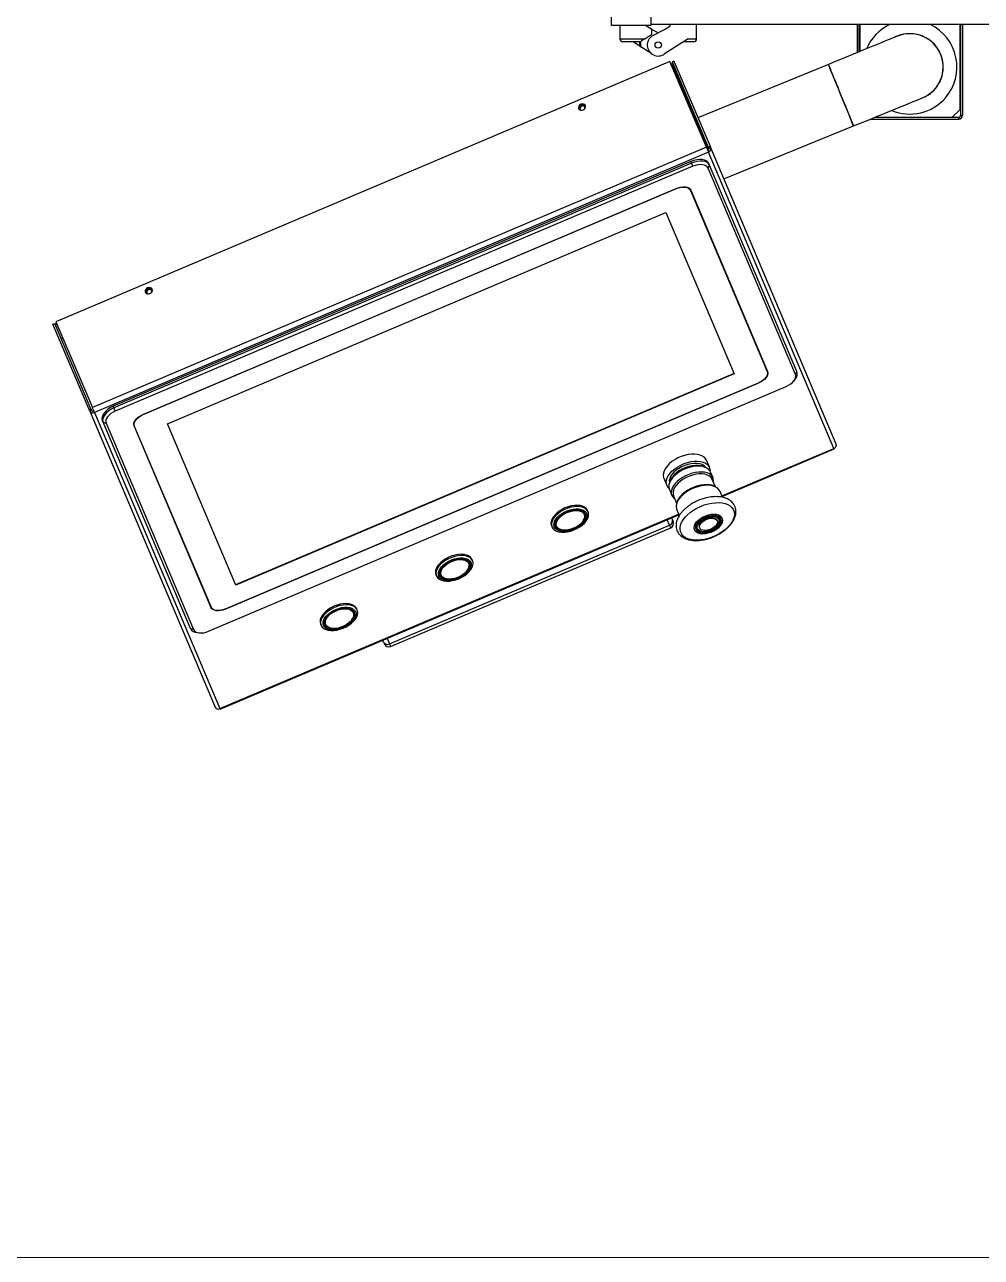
# Model space of a CAD drawing. Header units: millimetres. Extents: x 10 to 584, y 10 to 410.
# Drawn here: x 141.9 to 182.5, y 10 to 62.4 of the extents above; entities that cross this region are included whole.
import ezdxf

# ---------------------------------------------------------------- set-up
doc = ezdxf.new("R2010")
doc.units = ezdxf.units.MM

msp = doc.modelspace()

# ---------------------------------------------------------------- linework, layer by layer
at = {"color": 7, "linetype": 'Continuous', "lineweight": 25}
for p, q in [((166.8085, 64.05999), (166.8085, 62.36665)), ((168.50182, 62.36665), (168.50182, 64.05999)), ((166.8085, 62.36665), (168.50182, 62.36665)), ((167.16849, 62.36665), (167.16849, 61.79332)), ((168.30182, 62.32665), (168.30182, 62.36665)), ((228.50183, 62.39332), (168.50182, 62.39332)), ((169.30183, 62.39332), (169.30183, 62.32665)), ((170.43516, 61.79332), (170.43516, 62.39332)), ((177.26849, 61.20742), (177.26849, 62.39332)), ((177.3485, 61.24012), (177.3485, 62.39332)), ((177.36849, 62.39332), (177.36849, 61.24829)), ((181.63516, 58.79332), (181.63516, 62.39332)), ((181.65516, 62.39332), (181.65516, 58.53998)), ((181.73516, 62.39332), (181.73516, 58.53998)), ((168.23516, 61.79332), (168.53516, 61.99332)), ((168.53516, 62.19194), (168.30182, 62.32665)), ((168.53516, 61.99332), (168.53516, 62.19194)), ((168.80183, 62.05181), (168.53516, 62.19194)), ((168.54946, 61.91919), (169.06849, 62.19194)), ((169.06849, 62.19194), (169.30183, 62.32665)), ((167.16849, 61.79332), (168.23516, 61.79332)), ((168.03516, 61.65998), (167.30182, 61.65998)), ((168.018, 61.4776), (167.73516, 61.65998)), ((168.018, 61.4776), (168.018, 61.65998)), ((168.03689, 61.65998), (168.03516, 61.65998)), ((168.03689, 61.66114), (168.03689, 61.65998)), ((168.06176, 61.44938), (168.06176, 61.67772)), ((168.52839, 61.14848), (168.06176, 61.44938)), ((170.07527, 61.79332), (169.07526, 61.14848)), ((170.30183, 61.65998), (169.86849, 61.65998)), ((170.07527, 61.79332), (170.43516, 61.79332)), ((169.30241, 60.83066), (143.20347, 49.76815)), ((170.84967, 57.18034), (169.30241, 60.83066)), ((169.46912, 60.84733), (169.39546, 60.81611)), ((169.39546, 60.81611), (170.93206, 57.19093)), ((169.46912, 60.84733), (171.00572, 57.22215)), ((169.39577, 60.6958), (169.65152, 60.09244)), ((176.03583, 60.70368), (170.49057, 58.43751)), ((169.65152, 60.09244), (170.93941, 57.054)), ((181.30183, 58.45998), (181.63516, 58.79332)), ((170.41651, 58.40724), (170.37331, 58.38959)), ((177.82189, 58.37998), (181.57516, 58.37998)), ((178.01765, 58.45998), (181.57516, 58.45998)), ((178.01765, 58.45998), (181.30183, 58.45998)), ((181.57516, 58.45998), (181.57516, 58.37998)), ((181.65516, 58.53998), (181.73516, 58.53998)), ((171.59379, 55.83476), (177.10515, 58.08708)), ((170.84967, 57.18034), (144.75073, 46.11783)), ((170.93206, 57.19093), (171.00572, 57.22215)), ((170.95018, 57.14819), (170.93206, 57.19093)), ((171.02384, 57.17941), (170.95018, 57.14819)), ((170.95018, 57.14819), (170.95913, 57.12706)), ((171.03279, 57.15828), (170.95913, 57.12706)), ((171.00572, 57.22215), (171.02384, 57.17941)), ((171.03279, 57.15828), (171.02384, 57.17941)), ((176.3692, 44.5685), (171.03279, 57.15828)), ((170.93663, 56.97517), (144.83769, 45.91266)), ((176.27304, 44.38539), (170.93663, 56.97517)), ((170.19159, 56.58046), (145.63944, 46.17359)), ((170.22143, 56.51007), (145.66928, 46.10319)), ((170.2794, 56.37329), (145.72725, 45.96642)), ((170.22143, 56.51007), (170.19159, 56.58046)), ((170.2794, 56.37329), (170.22143, 56.51007)), ((170.92035, 56.29611), (170.98446, 56.41818)), ((174.63613, 47.52973), (170.92035, 56.29611)), ((170.98446, 56.41818), (170.95462, 56.48857)), ((174.70025, 47.6518), (170.98446, 56.41818)), ((146.89386, 45.81924), (169.5739, 55.43259)), ((146.90699, 45.81816), (169.56555, 55.42241)), ((170.15254, 55.4042), (170.14814, 55.41377)), ((170.17598, 55.34889), (170.15254, 55.4042)), ((170.17598, 55.34889), (173.43782, 47.65349)), ((170.18434, 55.35908), (173.45095, 47.65241)), ((147.94201, 45.42624), (169.12745, 54.40607)), ((169.12745, 54.40607), (172.03113, 47.55563)), ((143.07555, 49.65994), (143.14923, 49.69116)), ((144.61216, 46.03476), (143.07555, 49.65994)), ((144.68582, 46.06598), (143.14923, 49.69116)), ((143.20347, 49.76815), (144.75073, 46.11783)), ((150.39923, 37.54927), (173.07929, 47.16263)), ((150.40759, 37.55946), (173.06616, 47.16371)), ((172.02687, 47.56568), (150.84144, 38.58585)), ((172.03113, 47.55563), (150.8457, 38.57579)), ((174.57642, 47.26014), (174.62915, 47.33086)), ((174.63613, 47.52973), (174.70025, 47.6518)), ((149.69374, 36.60857), (174.24589, 47.01545)), ((145.66928, 46.10319), (145.63944, 46.17359)), ((144.61216, 46.03476), (144.68582, 46.06598)), ((144.63028, 45.99202), (144.61216, 46.03476)), ((144.70394, 46.02324), (144.63028, 45.99202)), ((144.63028, 45.99202), (144.63923, 45.97089)), ((144.71289, 46.00211), (144.63923, 45.97089)), ((144.63923, 45.97089), (149.97564, 33.38111)), ((144.68582, 46.06598), (144.70394, 46.02324)), ((144.71289, 46.00211), (144.70394, 46.02324)), ((144.83769, 45.91266), (150.1741, 33.32288)), ((145.72725, 45.96642), (145.66928, 46.10319)), ((145.17486, 45.56135), (145.2047, 45.49096)), ((145.2047, 45.49096), (145.337, 45.45214)), ((148.9205, 36.72458), (145.2047, 45.49096)), ((145.337, 45.45214), (149.0528, 36.68576)), ((146.50807, 45.3935), (146.51188, 45.38368)), ((146.51188, 45.38368), (146.53533, 45.32837)), ((146.5222, 45.32945), (149.78882, 37.62279)), ((146.53533, 45.32837), (149.79716, 37.63297)), ((150.8457, 38.57579), (147.94201, 45.42624)), ((176.37816, 44.54738), (176.3692, 44.5685)), ((176.37588, 44.54641), (176.37816, 44.54738)), ((171.52121, 42.33981), (176.28433, 44.35875)), ((170.97778, 43.57918), (170.8499, 43.88086)), ((169.03919, 43.11335), (169.16706, 42.81167)), ((171.13357, 43.12623), (171.02701, 43.37762)), ((171.23102, 42.7511), (171.09951, 43.06137)), ((169.27767, 42.63613), (169.38423, 42.38473)), ((171.29658, 42.7076), (171.24914, 42.73953)), ((171.53691, 42.30277), (171.43322, 42.54741)), ((169.45452, 42.36411), (169.58603, 42.05384)), ((169.58176, 42.03278), (169.57171, 41.97648)), ((150.1854, 33.29623), (169.6798, 41.55929)), ((165.66668, 41.58895), (165.63188, 41.67105)), ((165.82251, 41.69108), (165.80138, 41.74095)), ((169.3729, 41.42921), (169.40812, 41.34611)), ((169.59181, 41.76689), (169.69486, 41.52377)), ((171.51853, 41.4066), (171.51213, 41.42169)), ((157.38013, 36.06988), (169.28792, 41.11722)), ((157.42718, 35.95888), (169.33497, 41.00621)), ((164.26687, 41.09052), (164.288, 41.04066)), ((164.43496, 41.16372), (164.46976, 41.08162)), ((164.74284, 40.91383), (164.75377, 40.91242)), ((165.59076, 41.26719), (165.59736, 41.27603)), ((170.3459, 40.92736), (170.3523, 40.91228)), ((170.55975, 41.02075), (170.57045, 40.99549)), ((171.30702, 41.30769), (171.29631, 41.33296)), ((160.75625, 39.50758), (160.72145, 39.58968)), ((160.91208, 39.60971), (160.89095, 39.65957)), ((159.35644, 39.00914), (159.37757, 38.95928)), ((159.52453, 39.08234), (159.55933, 39.00024)), ((159.8324, 38.83245), (159.84334, 38.83104)), ((160.68033, 39.18582), (160.68693, 39.19466)), ((154.9522, 37.64071), (154.94212, 37.63643)), ((154.94212, 37.63643), (154.94239, 37.63577)), ((155.12625, 37.71448), (155.11616, 37.71021)), ((155.12653, 37.71382), (155.12625, 37.71448)), ((155.85221, 37.41112), (155.81741, 37.49322)), ((156.00805, 37.51325), (155.98691, 37.56311)), ((149.0528, 36.68576), (148.9205, 36.72458)), ((154.4524, 36.91268), (154.47354, 36.86282)), ((154.62049, 36.98588), (154.65529, 36.90378)), ((154.92837, 36.73599), (154.9393, 36.73458)), ((155.7763, 37.08936), (155.78289, 37.0982)), ((149.20056, 36.55249), (149.28806, 36.5412)), ((157.13205, 36.14267), (157.09682, 36.22577)), ((157.13205, 36.14267), (157.16499, 36.06497)), ((149.97564, 33.38111), (149.98459, 33.35998)), ((149.98459, 33.35998), (149.98686, 33.36095)), ((150.1741, 33.32288), (150.1854, 33.29623))]:
    msp.add_line(p, q, dxfattribs=at)
at = {"color": 59, "linetype": 'Continuous', "lineweight": 25}
for p, q in [((169.56555, 55.42241), (169.56317, 55.42804)), ((173.07929, 47.16263), (173.07687, 47.16833)), ((146.9046, 45.82379), (146.90699, 45.81816)), ((171.50992, 42.36645), (176.27304, 44.38539)), ((150.1741, 33.32288), (169.66851, 41.58594)), ((169.28792, 41.11722), (169.18875, 41.35116)), ((150.39682, 37.55497), (150.39923, 37.54927)), ((157.28096, 36.30382), (157.38013, 36.06988))]:
    msp.add_line(p, q, dxfattribs=at)
at = {"color": 1, "linetype": 'Continuous', "lineweight": 18}
msp.add_line((10, 10), (584, 10), dxfattribs=at)
at = {"color": 7, "linetype": 'Continuous', "lineweight": 25, "flags": 128}
for points in [[(178.96717, 61.90162), (178.95601, 61.89706), (178.92263, 61.88342), (178.86729, 61.8608), (178.79039, 61.82937), (178.69252, 61.78938), (178.57444, 61.74112), (178.43704, 61.68497), (178.28136, 61.62135), (178.1086, 61.55075), (177.92006, 61.4737), (177.71718, 61.39079), (177.5015, 61.30265), (177.27467, 61.20995), (177.03841, 61.1134), (176.79451, 61.01373), (176.54485, 60.9117), (176.29132, 60.80809), (176.03583, 60.70368)], [(168.018, 61.4776), (168.05761, 61.45206), (168.06176, 61.44938)], [(168.23516, 61.79332), (168.19614, 61.7673), (168.15862, 61.74229), (168.12404, 61.71924), (168.09374, 61.69904), (168.06886, 61.68246), (168.05039, 61.67013), (168.03901, 61.66255), (168.03516, 61.65998)], [(176.74954, 58.95725), (176.68225, 59.12191), (176.61305, 59.29124), (176.54312, 59.46236), (176.47366, 59.63233), (176.40585, 59.79825), (176.34087, 59.95727), (176.27981, 60.10668), (176.22372, 60.24392), (176.17357, 60.36664), (176.13021, 60.47274), (176.09438, 60.5604), (176.0667, 60.62814), (176.04764, 60.67478), (176.03753, 60.69953), (176.03583, 60.70368)], [(176.03583, 60.70368), (176.0404, 60.69248), (176.05405, 60.6591), (176.07653, 60.60409), (176.10746, 60.5284), (176.14632, 60.43332), (176.19243, 60.32049), (176.24501, 60.19182), (176.30317, 60.04953), (176.36589, 59.89604), (176.43211, 59.73399), (176.5007, 59.56615), (176.57049, 59.39538), (176.64028, 59.22461), (176.70887, 59.05676), (176.7751, 58.89471), (176.83782, 58.74123), (176.89597, 58.59893), (176.94856, 58.47027), (176.99467, 58.35743), (177.03352, 58.26236), (177.06445, 58.18667), (177.08693, 58.13166), (177.10058, 58.09827), (177.10515, 58.08708), (177.10515, 58.08708)], [(177.10515, 58.08708), (177.36063, 58.19148), (177.61417, 58.2951), (177.86384, 58.39713), (178.10772, 58.4968), (178.34399, 58.59335), (178.57082, 58.68605), (178.78649, 58.77419), (178.98938, 58.8571), (179.17792, 58.93415), (179.35069, 59.00475), (179.50636, 59.06837), (179.64376, 59.12452), (179.76184, 59.17278), (179.8597, 59.21277), (179.9366, 59.2442), (179.99195, 59.26682), (180.02533, 59.28046), (180.03648, 59.28502)], [(165.61446, 58.76922), (165.66695, 58.8023), (165.70366, 58.84872), (165.71899, 58.9014), (165.71063, 58.95233), (165.67985, 58.99376), (165.63132, 59.01937), (165.57244, 59.02527), (165.51217, 59.01057), (165.45969, 58.97749), (165.42298, 58.93107), (165.40764, 58.87839), (165.416, 58.82745), (165.44679, 58.78603), (165.49532, 58.76041), (165.5542, 58.75451), (165.61446, 58.76922)], [(165.54606, 58.93061), (165.50998, 58.90787), (165.48475, 58.87596), (165.4742, 58.83973), (165.47995, 58.80472), (165.50111, 58.77624), (165.53447, 58.75863), (165.55013, 58.7553)], [(165.66427, 58.79951), (165.67771, 58.81934), (165.68825, 58.85556), (165.6825, 58.89057), (165.66134, 58.91906), (165.62797, 58.93666), (165.5875, 58.94072), (165.54606, 58.93061)], [(177.10515, 58.08708), (177.10445, 58.08879), (177.09631, 58.10871), (177.07917, 58.15065), (177.05333, 58.21388), (177.01922, 58.29733), (176.97744, 58.39957), (176.9287, 58.51885), (176.87383, 58.65312), (176.81376, 58.80009), (176.74954, 58.95725)], [(170.84967, 57.18034), (170.86033, 57.15517), (170.87197, 57.12773), (170.88412, 57.09906), (170.89632, 57.07026), (170.90811, 57.04245), (170.91903, 57.01669), (170.92865, 56.99397), (170.93663, 56.97517)], [(170.95462, 56.48857), (170.91371, 56.55226), (170.85079, 56.6035), (170.76827, 56.64032), (170.66932, 56.66131), (170.55775, 56.66567), (170.43784, 56.65323), (170.3142, 56.62446), (170.19159, 56.58046)], [(170.98446, 56.41818), (170.94355, 56.48187), (170.88063, 56.53311), (170.7981, 56.56993), (170.69916, 56.59092), (170.58759, 56.59528), (170.46768, 56.58284), (170.34404, 56.55406), (170.22143, 56.51007)], [(170.92035, 56.29611), (170.88599, 56.3496), (170.83313, 56.39264), (170.76381, 56.42357), (170.6807, 56.44121), (170.58698, 56.44487), (170.48625, 56.43442), (170.3824, 56.41025), (170.2794, 56.37329)], [(169.56555, 55.42241), (169.66364, 55.4576), (169.76256, 55.48062), (169.85848, 55.49058), (169.94774, 55.48709), (170.0269, 55.47029), (170.09292, 55.44083), (170.14326, 55.39984), (170.17598, 55.34889)], [(169.5739, 55.43259), (169.672, 55.46779), (169.77091, 55.4908), (169.86683, 55.50076), (169.9561, 55.49728), (170.03525, 55.48048), (170.10127, 55.45102), (170.15161, 55.41003), (170.18434, 55.35908)], [(147.20036, 50.96406), (147.25284, 50.99715), (147.28954, 51.04356), (147.30488, 51.09625), (147.29652, 51.14718), (147.26573, 51.1886), (147.2172, 51.21422), (147.15833, 51.22012), (147.09806, 51.20541), (147.04557, 51.17233), (147.00887, 51.12591), (146.99353, 51.07323), (147.0019, 51.02229), (147.03268, 50.98087), (147.08121, 50.95526), (147.14008, 50.94936), (147.20036, 50.96406)], [(147.13194, 51.12545), (147.09586, 51.10271), (147.07064, 51.0708), (147.06009, 51.03458), (147.06584, 50.99956), (147.08699, 50.97108), (147.12036, 50.95347), (147.13601, 50.95014)], [(147.25015, 50.99436), (147.2636, 51.01418), (147.27414, 51.0504), (147.26838, 51.08542), (147.24723, 51.1139), (147.21387, 51.13151), (147.17338, 51.13556), (147.13194, 51.12545)], [(173.4011, 47.74011), (173.40086, 47.74431), (173.38701, 47.80325)], [(173.43782, 47.65349), (173.45167, 47.59455), (173.44612, 47.52987), (173.42138, 47.46194), (173.37841, 47.39337), (173.31885, 47.32681), (173.24498, 47.2648), (173.15966, 47.20972), (173.06616, 47.16371)], [(173.45095, 47.65241), (173.4648, 47.59347), (173.45925, 47.52879), (173.43451, 47.46086), (173.39154, 47.39229), (173.33198, 47.32573), (173.25811, 47.26371), (173.17278, 47.20864), (173.07929, 47.16263)], [(174.24589, 47.01545), (174.34407, 47.06377), (174.43366, 47.12159), (174.51122, 47.18671), (174.57376, 47.2566), (174.61888, 47.3286), (174.64486, 47.39992), (174.65069, 47.46783), (174.63613, 47.52973)], [(144.83769, 45.91266), (144.82973, 45.93146), (144.8201, 45.95418), (144.80918, 45.97994), (144.79738, 46.00775), (144.78517, 46.03655), (144.77303, 46.06522), (144.7614, 46.09266), (144.75073, 46.11783)], [(145.63944, 46.17359), (145.52256, 46.11606), (145.4159, 46.04722), (145.32357, 45.96971), (145.24912, 45.8865), (145.1954, 45.80079), (145.16448, 45.71588), (145.15754, 45.63503), (145.17486, 45.56135)], [(145.66928, 46.10319), (145.55239, 46.04567), (145.44574, 45.97683), (145.35342, 45.89932), (145.27896, 45.81611), (145.22523, 45.7304), (145.19432, 45.64549), (145.18739, 45.56464), (145.2047, 45.49096)], [(145.72725, 45.96642), (145.62907, 45.9181), (145.53948, 45.86027), (145.46193, 45.79516), (145.39939, 45.72526), (145.35426, 45.65327), (145.32829, 45.58195), (145.32246, 45.51403), (145.337, 45.45214)], [(146.5222, 45.32945), (146.50834, 45.3884), (146.51388, 45.45308), (146.53863, 45.52101), (146.58161, 45.58957), (146.64117, 45.65614), (146.71503, 45.71815), (146.80035, 45.77322), (146.89386, 45.81924)], [(146.53533, 45.32837), (146.52147, 45.38732), (146.52703, 45.452), (146.55176, 45.51993), (146.59474, 45.58849), (146.6543, 45.65506), (146.72816, 45.71707), (146.81348, 45.77214), (146.90699, 45.81816)], [(169.7787, 44.03832), (169.63732, 43.97656), (169.50349, 43.903), (169.38053, 43.81945), (169.27146, 43.72795), (169.17896, 43.63078), (169.10532, 43.53031), (169.05233, 43.42902), (169.02132, 43.32941), (169.01304, 43.23394), (169.0277, 43.14494), (169.03919, 43.11335)], [(170.8499, 43.88086), (170.82417, 43.92961), (170.76528, 43.99929), (170.68617, 44.0566), (170.58881, 44.10014), (170.47559, 44.12882), (170.34929, 44.14196), (170.21302, 44.13921), (170.07014, 44.12066), (169.92417, 44.08675), (169.7787, 44.03832)], [(176.27304, 44.38539), (176.27905, 44.37122), (176.28285, 44.36224), (176.28431, 44.35878), (176.28433, 44.35875)], [(169.2617, 42.68435), (169.25169, 42.69325), (169.1928, 42.76293), (169.15557, 42.84326), (169.14091, 42.93226), (169.14919, 43.02774), (169.1802, 43.12734), (169.23319, 43.22863), (169.30684, 43.3291), (169.39933, 43.42627), (169.5084, 43.51777), (169.63136, 43.60132), (169.76519, 43.67488), (169.90657, 43.73664)], [(169.99211, 43.52974), (169.85552, 43.47008), (169.72624, 43.39901), (169.60744, 43.31829), (169.50207, 43.2299), (169.41271, 43.13602), (169.34156, 43.03895), (169.29037, 42.9411), (169.26041, 42.84487), (169.2524, 42.75263), (169.26657, 42.66664), (169.27767, 42.63613)], [(169.97306, 43.56782), (169.83969, 43.50938), (169.71371, 43.43955), (169.59841, 43.36015), (169.49676, 43.27322), (169.41141, 43.18102), (169.34455, 43.08594), (169.29792, 42.99043), (169.27273, 42.89699), (169.27159, 42.88911)], [(169.93018, 43.65958), (169.79934, 43.60186), (169.67635, 43.53245), (169.56476, 43.45334), (169.46778, 43.36681), (169.38818, 43.27536), (169.32827, 43.1816), (169.28977, 43.08824), (169.27378, 42.99796), (169.27823, 42.92575)], [(169.90657, 43.73664), (170.05204, 43.78507), (170.19801, 43.81898), (170.34089, 43.83753), (170.47716, 43.84028), (170.60346, 43.82715), (170.71668, 43.79846), (170.81405, 43.75492), (170.89315, 43.69761), (170.95204, 43.62793), (170.98928, 43.5476), (171.00393, 43.4586), (171.00347, 43.42264)], [(170.8185, 43.57861), (170.81112, 43.58847), (170.74901, 43.64875), (170.66742, 43.69598), (170.56871, 43.72881), (170.45574, 43.7463), (170.33173, 43.74794), (170.20026, 43.73369), (170.06512, 43.70395), (169.93018, 43.65958)], [(170.84944, 43.55791), (170.82261, 43.57608), (170.73344, 43.61942), (170.62852, 43.64853), (170.5106, 43.66264), (170.38269, 43.6614), (170.24813, 43.64483), (170.1104, 43.61337), (169.97306, 43.56782)], [(171.02701, 43.37762), (171.00214, 43.42472), (170.94525, 43.49204), (170.86883, 43.54741), (170.77477, 43.58947), (170.66538, 43.61718), (170.54336, 43.62987), (170.41171, 43.62722), (170.27368, 43.60929), (170.13265, 43.57653), (169.99211, 43.52974)], [(170.09867, 43.27834), (169.96208, 43.21868), (169.83279, 43.14761), (169.71401, 43.06689), (169.60863, 42.9785), (169.51927, 42.88462), (169.44811, 42.78755), (169.39693, 42.6897), (169.36696, 42.59347), (169.35897, 42.50123), (169.37312, 42.41525), (169.40909, 42.33764), (169.46599, 42.27032), (169.50875, 42.23617)], [(170.12634, 43.20442), (169.9913, 43.14505), (169.86406, 43.07389), (169.74807, 42.99288), (169.64652, 42.90423), (169.56216, 42.81036), (169.4973, 42.71382), (169.45371, 42.61725), (169.43258, 42.52329), (169.43448, 42.4345), (169.45452, 42.36411)], [(171.15375, 42.93343), (171.15883, 43.00973), (171.14468, 43.09571), (171.10871, 43.17332), (171.05181, 43.24064), (170.97539, 43.29601), (170.88133, 43.33807), (170.77194, 43.36578), (170.64992, 43.37847), (170.51827, 43.37582), (170.38024, 43.35789), (170.23921, 43.32513), (170.09867, 43.27834)], [(171.09951, 43.06137), (171.09467, 43.07219), (171.04748, 43.14359), (170.97928, 43.20324), (170.89191, 43.24951), (170.78778, 43.28113), (170.66972, 43.29725), (170.54094, 43.29743), (170.40497, 43.28166), (170.2655, 43.25037), (170.12634, 43.20442)], [(170.34385, 42.70753), (170.2035, 42.64641), (170.0704, 42.57382), (169.94765, 42.49147), (169.83814, 42.40128), (169.74444, 42.30536), (169.66874, 42.20598), (169.61282, 42.10545), (169.57799, 42.00613), (169.56507, 41.91035), (169.57434, 41.82035), (169.59181, 41.76689)], [(171.24914, 42.73953), (171.22026, 42.75744), (171.12455, 42.80024), (171.01325, 42.82844), (170.88908, 42.84135), (170.75513, 42.83865), (170.61466, 42.82041), (170.47117, 42.78707), (170.32817, 42.73946), (170.18918, 42.67876), (170.05762, 42.60644), (169.93675, 42.5243), (169.82952, 42.43436), (169.73859, 42.33883), (169.6662, 42.24007), (169.61411, 42.1405), (169.58362, 42.04258), (169.58176, 42.03278)], [(171.43322, 42.54741), (171.39574, 42.61353), (171.33302, 42.68025), (171.25106, 42.73471), (171.1518, 42.77563), (171.03754, 42.80206), (170.91099, 42.81337), (170.77509, 42.8093), (170.63304, 42.78994), (170.48816, 42.75575), (170.34385, 42.70753)], [(165.80138, 41.74095), (165.79073, 41.76322), (165.74168, 41.82966), (165.67226, 41.88419), (165.58449, 41.92525), (165.48089, 41.95165), (165.36444, 41.96263), (165.23848, 41.95788), (165.10665, 41.93753), (164.97273, 41.90217), (164.84057, 41.85282), (164.71398, 41.79089), (164.5966, 41.71817), (164.49181, 41.63675), (164.40262, 41.54897), (164.3316, 41.45736), (164.28078, 41.36455), (164.25164, 41.27321), (164.24501, 41.18598), (164.26108, 41.10535), (164.26687, 41.09052)], [(171.08981, 40.60955), (170.92984, 40.55539), (170.76899, 40.51533), (170.61038, 40.49014), (170.45711, 40.48032), (170.31215, 40.48606), (170.17834, 40.50724), (170.05828, 40.54345), (169.95429, 40.59399), (169.8684, 40.65787), (169.80229, 40.73386), (169.75726, 40.82047), (169.73415, 40.91601), (169.73345, 41.01863), (169.75513, 41.12633), (169.79881, 41.23701), (169.86361, 41.34852), (169.94829, 41.45869), (170.05119, 41.56537), (170.17031, 41.66649), (170.30332, 41.76008), (170.44765, 41.84432), (170.60048, 41.91757), (170.75884, 41.97839), (170.91965, 42.02562), (171.07977, 42.05832), (171.23609, 42.07587), (171.38557, 42.07792), (171.52529, 42.06443), (171.65254, 42.03567), (171.76484, 41.99218), (171.86, 41.93483), (171.93619, 41.86472), (171.9919, 41.78323), (172.02605, 41.69193), (172.03798, 41.59261), (172.02747, 41.48719), (171.9947, 41.37773), (171.94034, 41.26637), (171.86541, 41.15525), (171.77139, 41.04656), (171.66011, 40.94241), (171.53374, 40.84482), (171.39473, 40.75569), (171.24578, 40.67675), (171.08981, 40.60955)], [(165.47399, 41.90599), (165.35484, 41.91305), (165.22706, 41.90437), (165.09434, 41.8802), (164.9605, 41.84123), (164.82939, 41.78859), (164.70477, 41.72378), (164.59023, 41.64868), (164.48907, 41.56544), (164.4042, 41.47646), (164.33807, 41.3843), (164.29255, 41.29161), (164.26899, 41.20106), (164.26804, 41.11524), (164.28974, 41.03664), (164.33346, 40.96751), (164.39795, 40.90984), (164.48134, 40.86528), (164.58124, 40.83513), (164.69479, 40.82025), (164.8187, 40.82106), (164.94942, 40.83755), (165.08318, 40.86923), (165.21614, 40.91521), (165.34447, 40.97414), (165.46448, 41.04435), (165.57272, 41.12381), (165.66606, 41.21023), (165.74185, 41.30112), (165.79787, 41.39388), (165.83254, 41.48584), (165.84484, 41.57434), (165.83443, 41.65684), (165.8016, 41.73098), (165.74729, 41.79461), (165.67309, 41.84591), (165.58111, 41.8834), (165.47399, 41.90599)], [(165.66693, 41.24731), (165.59098, 41.16292), (165.49837, 41.08375), (165.39207, 41.01233), (165.27549, 40.95098), (165.15239, 40.90165), (165.02673, 40.86594), (164.90253, 40.84499), (164.7838, 40.83948), (164.67434, 40.84958), (164.57768, 40.87496), (164.49692, 40.91482), (164.43466, 40.96787), (164.39291, 41.0324), (164.37299, 41.10635), (164.37556, 41.18733), (164.40053, 41.27274), (164.44709, 41.35984), (164.51376, 41.44583), (164.59838, 41.52794), (164.69824, 41.60354), (164.81013, 41.67019), (164.93045, 41.72575), (165.05533, 41.76844), (165.18077, 41.79689), (165.30272, 41.81017), (165.41728, 41.80787), (165.52076, 41.79006), (165.60982, 41.75731), (165.68162, 41.71066), (165.73383, 41.65164), (165.76479, 41.58212), (165.7735, 41.50434), (165.75968, 41.42081), (165.72377, 41.3342), (165.66693, 41.24731)], [(164.52489, 41.39701), (164.59961, 41.47933), (164.69143, 41.55608), (164.79701, 41.62448), (164.91254, 41.68207), (165.03387, 41.72676), (165.15658, 41.75694), (165.27626, 41.77152), (165.38857, 41.76997), (165.48945, 41.75234), (165.57527, 41.71927), (165.64291, 41.67197), (165.68995, 41.61213), (165.71465, 41.54192), (165.71616, 41.46388), (165.69439, 41.38083), (165.65015, 41.29577), (165.58503, 41.21178), (165.50138, 41.13188), (165.40224, 41.05897), (165.29118, 40.99569), (165.1722, 40.94432), (165.04963, 40.90671), (164.92788, 40.88423), (164.81137, 40.87769), (164.70428, 40.88732), (164.61051, 40.91278), (164.53343, 40.95315), (164.47583, 41.00697), (164.4398, 41.07229), (164.42663, 41.14675), (164.43681, 41.22766), (164.46996, 41.3121), (164.52489, 41.39701)], [(165.60509, 41.26491), (165.53184, 41.1842), (165.44182, 41.10895), (165.3383, 41.04189), (165.22502, 40.98542), (165.10608, 40.9416), (164.98576, 40.91202), (164.86843, 40.89772), (164.75831, 40.89925), (164.6594, 40.91653), (164.57526, 40.94895), (164.50894, 40.99533), (164.46283, 41.054), (164.43861, 41.12283), (164.43714, 41.19934), (164.45847, 41.28077), (164.50185, 41.36417), (164.52415, 41.39621)], [(165.59736, 41.27603), (165.63153, 41.32749), (165.66848, 41.4084), (165.68372, 41.48666), (165.67672, 41.55945), (165.64773, 41.62414), (165.59779, 41.67839), (165.52871, 41.72023), (165.44299, 41.74817), (165.34372, 41.76118), (165.2345, 41.7588), (165.11927, 41.74111), (165.00219, 41.70876), (164.88749, 41.6629), (164.77933, 41.60521), (164.68161, 41.53776), (164.59786, 41.46299), (164.53112, 41.38361), (164.48378, 41.30248), (164.45757, 41.22253), (164.45343, 41.14666), (164.47151, 41.07761), (164.51115, 41.01787), (164.57093, 40.9696), (164.64868, 40.93455), (164.7416, 40.91399), (164.7416, 40.91399)], [(165.58392, 41.25819), (165.51168, 41.17897), (165.42256, 41.10537), (165.31999, 41.04023), (165.2079, 40.98603), (165.09062, 40.94487), (164.97263, 40.91833), (164.85849, 40.90742), (164.75256, 40.91257), (164.65893, 40.93358), (164.58119, 40.96964), (164.52233, 41.01936), (164.48462, 41.08084), (164.4695, 41.15171), (164.47754, 41.22925), (164.50846, 41.31048), (164.56104, 41.39227), (164.63328, 41.47149), (164.7224, 41.54508), (164.82497, 41.61023), (164.93705, 41.66443), (165.05435, 41.70558), (165.17233, 41.73213), (165.28648, 41.74303), (165.3924, 41.73788), (165.48603, 41.71688), (165.56377, 41.68082), (165.62262, 41.63109), (165.66034, 41.56962), (165.67547, 41.49875), (165.66742, 41.42121), (165.63651, 41.33998), (165.58392, 41.25819)], [(165.40278, 41.76863), (165.42921, 41.76463), (165.52115, 41.73966), (165.59673, 41.70008), (165.6532, 41.64732), (165.68852, 41.58328), (165.70143, 41.51028), (165.69146, 41.43095), (165.65895, 41.34816), (165.60509, 41.26491)], [(170.3459, 40.92736), (170.3385, 40.9477), (170.32901, 41.02006), (170.34257, 41.09836), (170.37868, 41.17958), (170.43593, 41.26062), (170.51213, 41.33834), (170.60435, 41.40976), (170.70905, 41.47215), (170.8222, 41.5231), (170.93945, 41.56065), (171.05631, 41.58337), (171.16827, 41.59037), (171.27105, 41.58139), (171.36067, 41.55678), (171.4337, 41.51747), (171.48735, 41.46499), (171.51213, 41.42169)], [(170.8286, 41.50802), (170.94585, 41.54557), (171.06271, 41.56828), (171.17467, 41.57528), (171.27744, 41.56631), (171.36707, 41.54169), (171.4401, 41.50239), (171.49375, 41.44991), (171.52592, 41.38626), (171.53542, 41.3139), (171.52186, 41.2356), (171.48575, 41.15438), (171.4285, 41.07335), (171.3523, 40.99563), (171.26008, 40.9242), (171.15538, 40.86181), (171.04223, 40.81086), (170.92497, 40.77331), (170.80812, 40.7506), (170.69616, 40.74359), (170.59338, 40.75257), (170.50376, 40.77718), (170.43072, 40.81649), (170.37708, 40.86897), (170.34489, 40.93262), (170.33541, 41.00498), (170.34897, 41.08328), (170.38507, 41.1645), (170.44232, 41.24553), (170.51853, 41.32325), (170.61075, 41.39468), (170.71544, 41.45707), (170.8286, 41.50802)], [(170.84305, 41.46373), (170.95499, 41.49911), (171.06622, 41.51931), (171.17186, 41.52346), (171.26732, 41.51136), (171.34841, 41.48355), (171.41159, 41.44124), (171.4541, 41.38629), (171.47408, 41.32108), (171.47066, 41.24849), (171.44399, 41.17167), (171.39522, 41.09398), (171.32651, 41.01882), (171.24084, 40.94948), (171.14197, 40.88898), (171.0342, 40.83997), (170.92226, 40.80459), (170.81103, 40.78438), (170.70539, 40.78024), (170.60994, 40.79234), (170.52884, 40.82015), (170.46567, 40.86246), (170.42316, 40.91741), (170.40318, 40.98261), (170.4066, 41.05521), (170.43327, 41.13203), (170.48203, 41.20972), (170.55074, 41.28488), (170.63642, 41.35422), (170.73529, 41.41472), (170.84305, 41.46373)], [(170.85079, 41.43532), (170.95298, 41.46738), (171.05433, 41.48508), (171.15011, 41.48758), (171.23584, 41.47477), (171.30751, 41.44724), (171.36177, 41.4063), (171.39607, 41.35384), (171.40881, 41.29232), (171.39942, 41.22462), (171.36831, 41.15391), (171.31694, 41.08349), (171.24773, 41.01665), (171.16389, 40.95652), (171.06936, 40.90591), (170.96855, 40.86719), (170.86617, 40.84217), (170.76703, 40.83201), (170.67574, 40.8372), (170.59658, 40.85748), (170.53324, 40.89192), (170.48871, 40.9389), (170.46504, 40.99622), (170.46336, 41.06121), (170.48373, 41.13082), (170.52521, 41.2018), (170.58586, 41.27084), (170.66283, 41.3347), (170.75254, 41.39039), (170.85079, 41.43532)], [(170.55975, 41.02075), (170.55157, 41.04771), (170.55248, 41.10864), (170.57698, 41.17387), (170.62354, 41.23928), (170.68923, 41.30076), (170.76993, 41.35447), (170.86056, 41.39701)], [(170.87127, 41.37174), (170.96614, 41.40045), (171.05929, 41.41353), (171.14487, 41.41014), (171.21749, 41.39051), (171.2726, 41.35587), (171.30672, 41.30839), (171.31773, 41.25106), (171.30493, 41.18748), (171.26911, 41.12164), (171.21254, 41.05769), (171.13876, 40.99963), (171.05242, 40.95113), (170.95893, 40.91522), (170.86417, 40.89416), (170.7741, 40.88928), (170.69438, 40.90088), (170.63, 40.92823), (170.58503, 40.96962), (170.56228, 41.02244), (170.56319, 41.08338), (170.58769, 41.1486), (170.63425, 41.21401), (170.69995, 41.2755), (170.78064, 41.3292), (170.87127, 41.37174)], [(170.86056, 41.39701), (170.95544, 41.42572), (171.04859, 41.43879), (171.13416, 41.43541), (171.20678, 41.41578), (171.26188, 41.38113), (171.29602, 41.33366), (171.29631, 41.33296)], [(169.40812, 41.34611), (169.41764, 41.32365), (169.42563, 41.30479), (169.43202, 41.28973), (169.43674, 41.27859), (169.43975, 41.2715), (169.44102, 41.26851), (169.44106, 41.26841)], [(170.41388, 40.93827), (170.41678, 40.93246), (170.45929, 40.8775), (170.52247, 40.8352), (170.60355, 40.80739), (170.69901, 40.79529), (170.80466, 40.79943), (170.91588, 40.81963), (171.02783, 40.85501), (171.13559, 40.90402), (171.23447, 40.96452), (171.32013, 41.03387), (171.38885, 41.10902), (171.43761, 41.18671), (171.46429, 41.26353), (171.4677, 41.33613), (171.45702, 41.38042)], [(170.46991, 40.97792), (170.47796, 40.96424), (170.52251, 40.91726), (170.58584, 40.88282), (170.665, 40.86254), (170.75629, 40.85735), (170.85544, 40.86751), (170.9578, 40.89253), (171.05862, 40.93125), (171.15315, 40.98186), (171.23699, 41.04199), (171.30621, 41.10883), (171.35757, 41.17925), (171.38867, 41.24996), (171.39808, 41.31766), (171.38957, 41.36773)], [(160.89095, 39.65957), (160.8722, 39.69599), (160.81894, 39.76019), (160.74569, 39.81215), (160.65453, 39.85035), (160.54811, 39.87372), (160.42948, 39.88156), (160.30204, 39.87367), (160.16948, 39.85026), (160.03561, 39.81201), (159.90427, 39.76001), (159.77923, 39.69578), (159.66411, 39.62114), (159.56221, 39.53825), (159.47646, 39.4495), (159.40933, 39.35744), (159.36275, 39.26471), (159.33807, 39.17399), (159.33598, 39.08788), (159.35644, 39.00914)], [(160.15713, 39.79219), (160.02352, 39.75038), (159.8934, 39.69517), (159.77052, 39.62815), (159.65841, 39.55124), (159.56029, 39.46666), (159.47898, 39.37683), (159.41684, 39.28435), (159.37563, 39.19188), (159.35655, 39.10206), (159.36015, 39.0175), (159.38632, 38.94062), (159.43431, 38.87363), (159.50275, 38.81846), (159.58965, 38.77669), (159.69253, 38.74954), (159.80841, 38.73777), (159.93398, 38.74174), (160.06561, 38.76132), (160.19952, 38.79594), (160.33186, 38.84463), (160.45881, 38.90596), (160.57673, 38.97819), (160.68223, 39.05923), (160.77227, 39.14675), (160.84426, 39.23823), (160.89613, 39.33104), (160.92637, 39.42252), (160.93414, 39.51002), (160.91921, 39.59103), (160.88199, 39.66323), (160.82356, 39.72453), (160.74561, 39.77317), (160.65038, 39.80776), (160.54061, 39.82729), (160.41944, 39.8312), (160.29038, 39.81939), (160.15713, 39.79219)], [(160.86313, 39.42515), (160.84991, 39.34174), (160.81459, 39.25518), (160.75829, 39.16825), (160.68283, 39.08376), (160.59063, 39.00442), (160.48466, 38.93276), (160.36831, 38.87111), (160.24533, 38.82144), (160.11969, 38.78534), (159.9954, 38.76398), (159.87646, 38.75805), (159.76671, 38.76773), (159.66966, 38.79271), (159.58844, 38.83219), (159.52566, 38.8849), (159.48332, 38.94915), (159.46281, 39.02288), (159.46477, 39.1037), (159.48914, 39.18903), (159.53513, 39.27612), (159.60128, 39.36217), (159.68545, 39.44443), (159.78494, 39.52023), (159.89655, 39.58715), (160.0167, 39.64304), (160.14151, 39.6861), (160.26698, 39.71494), (160.38908, 39.72864), (160.50389, 39.72676), (160.6077, 39.70936), (160.6972, 39.677), (160.7695, 39.63072), (160.82227, 39.572), (160.85382, 39.50273), (160.86313, 39.42515)], [(159.51623, 39.07685), (159.52981, 39.15846), (159.56624, 39.24316), (159.6242, 39.32788), (159.70159, 39.40957), (159.79564, 39.48527), (159.90292, 39.55224), (160.01957, 39.60807), (160.14137, 39.65073), (160.26392, 39.67869), (160.38279, 39.69093), (160.49368, 39.68701), (160.59257, 39.66708), (160.67592, 39.63184), (160.74069, 39.58259), (160.78454, 39.52109), (160.8059, 39.44958), (160.80399, 39.37063), (160.77887, 39.28709), (160.73147, 39.20199), (160.66348, 39.11841), (160.57737, 39.03936), (160.47625, 38.9677), (160.36377, 38.90602), (160.244, 38.85656), (160.12127, 38.82108), (160.00002, 38.80089), (159.88461, 38.79671), (159.77924, 38.80869), (159.6877, 38.8364), (159.61332, 38.87884), (159.55875, 38.93446), (159.526, 39.00127), (159.51623, 39.07685)], [(160.79098, 39.41765), (160.77767, 39.33763), (160.74195, 39.25459), (160.68513, 39.17152), (160.60924, 39.09143), (160.51703, 39.01722), (160.41185, 38.95155), (160.29748, 38.89682), (160.17806, 38.85499), (160.05791, 38.82758), (159.94137, 38.81558), (159.83265, 38.81942), (159.73568, 38.83897), (159.65397, 38.87351), (159.59047, 38.9218), (159.54747, 38.98209), (159.52653, 39.05221), (159.52841, 39.12962), (159.55303, 39.21152), (159.59951, 39.29495), (159.61372, 39.31483)], [(160.68693, 39.19466), (160.71397, 39.23426), (160.75398, 39.31531), (160.77245, 39.39413), (160.7687, 39.46789), (160.74287, 39.53392), (160.6959, 39.58982), (160.62947, 39.63359), (160.546, 39.66363), (160.4485, 39.67886), (160.34049, 39.67873), (160.22588, 39.66325), (160.1088, 39.63298), (159.9935, 39.589), (159.88413, 39.53292), (159.78466, 39.46675), (159.69867, 39.39288), (159.62927, 39.314), (159.57898, 39.23294), (159.5496, 39.15264), (159.54221, 39.076), (159.55707, 39.00579), (159.59364, 38.94455), (159.65059, 38.89449), (159.72588, 38.85742), (159.81678, 38.83468), (159.8324, 38.83245)], [(160.76524, 39.39983), (160.75181, 39.32116), (160.71572, 39.23952), (160.65836, 39.15805), (160.58192, 39.07988), (160.48935, 39.008), (160.3842, 38.94519), (160.27051, 38.89386), (160.15265, 38.85598), (160.03516, 38.833), (159.92254, 38.82581), (159.81913, 38.83469), (159.72889, 38.85929), (159.6553, 38.89867), (159.60118, 38.95131), (159.56862, 39.0152), (159.55886, 39.08787), (159.57229, 39.16654), (159.60837, 39.24818), (159.66574, 39.32965), (159.74218, 39.40783), (159.83475, 39.4797), (159.9399, 39.54252), (160.05359, 39.59385), (160.17145, 39.63173), (160.28894, 39.65471), (160.40156, 39.6619), (160.50498, 39.65302), (160.59521, 39.62842), (160.6688, 39.58904), (160.72292, 39.53639), (160.75548, 39.47251), (160.76524, 39.39983)], [(160.49235, 39.68725), (160.53311, 39.68056), (160.62285, 39.65339), (160.69579, 39.61179), (160.74929, 39.55725), (160.7814, 39.49175), (160.79098, 39.41765)], [(149.72487, 37.77363), (149.7576, 37.72268), (149.76045, 37.71959)], [(155.98691, 37.56311), (155.97421, 37.58915), (155.92404, 37.65501), (155.85361, 37.70887), (155.76494, 37.74918), (155.66057, 37.77478), (155.54354, 37.78494), (155.41717, 37.77935), (155.28513, 37.7582), (155.15121, 37.72207), (155.01925, 37.67201), (154.89306, 37.60947), (154.77626, 37.53624), (154.67222, 37.45442), (154.58393, 37.36638), (154.51392, 37.27463), (154.46422, 37.18184), (154.43626, 37.09065), (154.43083, 37.0037), (154.44808, 36.92349), (154.4524, 36.91268)], [(155.85419, 37.67041), (155.76134, 37.70713), (155.65352, 37.72892), (155.53382, 37.73515), (155.40569, 37.72565), (155.27281, 37.70067), (155.13902, 37.66095), (155.00815, 37.60762), (154.88397, 37.54222), (154.77007, 37.46664), (154.6697, 37.38303), (154.58576, 37.29382), (154.52066, 37.20157), (154.47629, 37.10892), (154.45391, 37.01855), (154.45415, 36.93306), (154.47704, 36.8549), (154.52189, 36.78633), (154.58743, 36.72931), (154.67176, 36.68549), (154.77246, 36.65612), (154.88664, 36.64206), (155.011, 36.64371), (155.14197, 36.66101), (155.27578, 36.69348), (155.4086, 36.74017), (155.53657, 36.79975), (155.65605, 36.8705), (155.76357, 36.95038), (155.85606, 37.0371), (155.93085, 37.12816), (155.98579, 37.22094), (156.01928, 37.31278), (156.03039, 37.40103), (156.01878, 37.48315), (155.98479, 37.55678), (155.9294, 37.61981), (155.85419, 37.67041)], [(150.39923, 37.54927), (150.30115, 37.51408), (150.20224, 37.49106), (150.10631, 37.4811), (150.01705, 37.48459), (149.93789, 37.50139), (149.87188, 37.53085), (149.82154, 37.57184), (149.78882, 37.62279)], [(150.40759, 37.55946), (150.30949, 37.52427), (150.2106, 37.50125), (150.11466, 37.49129), (150.02541, 37.49478), (149.94625, 37.51157), (149.88023, 37.54103), (149.82989, 37.58202), (149.79716, 37.63297)], [(155.69953, 36.91797), (155.59518, 36.84517), (155.47998, 36.78209), (155.35766, 36.73075), (155.23213, 36.69279), (155.10743, 36.66945), (154.98757, 36.66148), (154.87641, 36.66912), (154.7775, 36.69213), (154.69405, 36.72977), (154.62872, 36.78084), (154.58361, 36.84369), (154.56019, 36.9163), (154.55919, 36.99633), (154.58065, 37.08123), (154.62388, 37.16825), (154.6875, 37.2546), (154.76945, 37.3375), (154.8671, 37.41429), (154.97732, 37.48251), (155.09656, 37.53995), (155.22099, 37.58478), (155.34661, 37.61555), (155.46938, 37.63127), (155.58535, 37.63144), (155.69081, 37.61605), (155.78236, 37.5856), (155.85706, 37.54107), (155.9125, 37.48388), (155.9469, 37.41588), (155.95916, 37.33925), (155.94889, 37.25645), (155.91641, 37.17014), (155.86277, 37.08311), (155.78969, 36.99814), (155.69953, 36.91797)], [(154.8513, 37.35873), (154.95362, 37.42959), (155.06692, 37.49025), (155.18714, 37.53851), (155.30992, 37.57264), (155.43083, 37.5914), (155.54548, 37.59411), (155.64975, 37.58068), (155.73986, 37.55158), (155.81255, 37.50788), (155.8652, 37.45115), (155.89591, 37.38344), (155.90356, 37.3072), (155.88788, 37.22518), (155.84943, 37.14036), (155.78961, 37.05578), (155.71058, 36.97452), (155.61519, 36.8995), (155.50689, 36.83345), (155.38959, 36.77874), (155.26754, 36.73736), (155.14515, 36.71079), (155.02683, 36.70001), (154.91687, 36.70539), (154.81924, 36.72675), (154.73747, 36.76332), (154.67451, 36.81376), (154.63264, 36.87626), (154.61337, 36.94857), (154.61741, 37.02806), (154.64459, 37.11186), (154.69395, 37.19694), (154.76369, 37.28024), (154.8513, 37.35873)], [(155.65251, 36.95024), (155.5522, 36.88077), (155.4411, 36.8213), (155.32324, 36.77398), (155.20286, 36.74052), (155.08433, 36.72213), (154.9719, 36.71947), (154.86968, 36.73264), (154.78133, 36.76117), (154.71006, 36.80401), (154.65844, 36.85963), (154.62833, 36.92602), (154.62083, 37.00077), (154.6362, 37.08118), (154.6739, 37.16435), (154.70968, 37.21837)], [(155.78289, 37.0982), (155.82884, 37.17105), (155.86016, 37.25154), (155.86957, 37.32863), (155.85673, 37.39953), (155.82209, 37.46169), (155.7669, 37.51284), (155.69317, 37.55115), (155.60357, 37.57524), (155.50131, 37.58422), (155.39011, 37.57778), (155.27398, 37.55614), (155.15712, 37.5201), (155.04375, 37.47095), (154.93798, 37.41047), (154.84361, 37.34084), (154.76407, 37.26459), (154.70222, 37.18446), (154.66031, 37.10336), (154.63985, 37.02421), (154.64158, 36.94988), (154.66543, 36.88305), (154.71055, 36.82614), (154.77529, 36.7812), (154.77529, 36.7812)], [(155.63788, 36.95001), (155.53915, 36.8819), (155.42962, 36.824), (155.31349, 36.77853), (155.19524, 36.74723), (155.07939, 36.73131), (154.97042, 36.73138), (154.87248, 36.74743), (154.78937, 36.77886), (154.72427, 36.82445), (154.67968, 36.88245), (154.65731, 36.95063), (154.65803, 37.02638), (154.6818, 37.10677), (154.72772, 37.18873), (154.79403, 37.26909), (154.87815, 37.34478), (154.97688, 37.41289), (155.08641, 37.47079), (155.20253, 37.51626), (155.32079, 37.54756), (155.43664, 37.56348), (155.54562, 37.56341), (155.64354, 37.54735), (155.72666, 37.51593), (155.79176, 37.47034), (155.83635, 37.41234), (155.85872, 37.34416), (155.85799, 37.26841), (155.83422, 37.18802), (155.7883, 37.10606), (155.72201, 37.0257), (155.63788, 36.95001)], [(155.58831, 37.5908), (155.68395, 37.56986), (155.76412, 37.53402), (155.82585, 37.48456), (155.86689, 37.42328), (155.88578, 37.35239), (155.88183, 37.27445), (155.85517, 37.19229), (155.80678, 37.10887), (155.7384, 37.0272), (155.65251, 36.95024)], [(149.0528, 36.68576), (149.08715, 36.63227), (149.14002, 36.58922), (149.20933, 36.55829), (149.29245, 36.54066), (149.38618, 36.537), (149.4869, 36.54745), (149.59076, 36.57162), (149.69374, 36.60857)], [(154.77529, 36.7812), (154.85733, 36.74986), (154.92837, 36.73599)]]:
    msp.add_lwpolyline(points, dxfattribs=at)
at = {"color": 59, "linetype": 'Continuous', "lineweight": 25, "flags": 128}
for points in [[(169.33497, 41.00621), (169.33491, 41.00636), (169.3331, 41.01063), (169.3288, 41.02076), (169.32206, 41.03667), (169.31294, 41.0582), (169.30152, 41.08513), (169.28792, 41.11722)], [(157.38013, 36.06988), (157.39373, 36.0378), (157.40515, 36.01086), (157.41427, 35.98934), (157.42101, 35.97343), (157.42531, 35.96329), (157.42711, 35.95903), (157.42718, 35.95888)]]:
    msp.add_lwpolyline(points, dxfattribs=at)
at = {"color": 7, "linetype": 'Continuous', "lineweight": 25}
msp.add_circle((168.80183, 61.52665), 0.13333, dxfattribs=at)
for centre, radius, start, end in [((179.50183, 60.59332), 2, 115.841933, 157.263884), ((179.50183, 60.59332), 2, 319.457274, 64.158067), ((168.80183, 61.52665), 0.46667, 122.736807, 305.86906), ((179.50183, 60.59332), 1.41667, 319.457274, 116.159462), ((179.50183, 60.59332), 1.41333, 292.228233, 112.228233), ((167.30183, 61.79332), 0.13333, 180, 270), ((170.30183, 61.79332), 0.13333, 270, 0), ((169.31897, 60.65852), 0.08538, 25.892346, 75.502453), ((169.57471, 60.05516), 0.08538, 25.892346, 75.502453), ((179.50183, 60.59332), 2, 247.192582, 319.457274), ((179.50183, 60.59332), 1.41667, 288.297004, 319.457274), ((165.57883, 58.82379), 0.15253, 108.640843, 186.043619), ((165.60003, 58.83277), 0.15253, 39.912289, 117.298339), ((181.57516, 58.53998), 0.16, 270, 0), ((181.57516, 58.53998), 0.08, 270, 0), ((170.8884, 57.1058), 0.07385, 287.857449, 16.729034), ((170.89132, 57.11577), 0.14771, 287.859168, 16.728339), ((147.16469, 51.01868), 0.15247, 108.63309, 186.227666), ((147.18592, 51.02774), 0.15242, 39.69852, 117.317498), ((143.32053, 49.60068), 0.14035, 130.55842, 173.690173), ((143.57627, 48.99732), 0.14035, 130.55842, 173.690173), ((174.38374, 47.55357), 0.3314, 317.775799, 17.24291), ((144.76816, 46.04299), 0.14772, 209.213825, 298.081361), ((144.77735, 46.03817), 0.07386, 209.218249, 298.076408), ((176.22774, 44.52598), 0.14771, 287.858385, 16.728866), ((169.23129, 41.29297), 0.18465, 287.861324, 16.725979), ((169.25692, 41.19036), 0.2, 292.970547, 22.970547), ((149.21117, 36.8837), 0.33138, 208.695929, 268.164491), ((157.29321, 36.2328), 0.18465, 209.215609, 298.080674), ((157.34913, 36.14302), 0.2, 202.970547, 292.970547), ((150.10457, 33.4532), 0.14772, 209.213892, 298.081425)]:
    msp.add_arc(centre, radius, start, end, dxfattribs=at)
for points, knots in [([(170.50754, 42.16888), (170.45598, 42.14574), (170.38343, 42.11317), (170.28089, 42.05762), (170.196, 42.00721), (170.10011, 41.94269), (170.00602, 41.8708), (169.91553, 41.79153), (169.83149, 41.70616), (169.75592, 41.61562), (169.69053, 41.52081), (169.63678, 41.42257), (169.59605, 41.32174), (169.56969, 41.21922), (169.55894, 41.11602), (169.56518, 41.01326), (169.58976, 40.91226), (169.63438, 40.81459), (169.69789, 40.72657), (169.77762, 40.65068), (169.86979, 40.58828), (169.97499, 40.53821), (170.09111, 40.50106), (170.21578, 40.47698), (170.34654, 40.46567), (170.48076, 40.46652), (170.6148, 40.47849), (170.74381, 40.49969), (170.85692, 40.52586), (170.95897, 40.55522), (171.057, 40.58793), (171.1245, 40.61536), (171.15993, 40.62976)], [0, 0, 0, 0, 0.04159731, 0.05853611, 0.08652566, 0.11539873, 0.14618479, 0.17810051, 0.21085565, 0.24423111, 0.2780884, 0.31231917, 0.34680528, 0.3814585, 0.41624178, 0.45125925, 0.48684878, 0.52361854, 0.56239982, 0.59862581, 0.63562859, 0.6732393, 0.71109589, 0.74884916, 0.78620287, 0.8229557, 0.85876234, 0.89265664, 0.92356746, 0.94633132, 0.97183795, 1, 1, 1, 1]), ([(171.15993, 40.62976), (171.21149, 40.6529), (171.28404, 40.68547), (171.38658, 40.74101), (171.47147, 40.79143), (171.56736, 40.85595), (171.66144, 40.92784), (171.75194, 41.0071), (171.83598, 41.09248), (171.91154, 41.18302), (171.97695, 41.27782), (172.0307, 41.37607), (172.07142, 41.4769), (172.09779, 41.57941), (172.10851, 41.68262), (172.1023, 41.78538), (172.0777, 41.88638), (172.0331, 41.98405), (171.96958, 42.07207), (171.88985, 42.14796), (171.79768, 42.21036), (171.69248, 42.26043), (171.57636, 42.29758), (171.45169, 42.32166), (171.32093, 42.33297), (171.18671, 42.33212), (171.05267, 42.32015), (170.92366, 42.29895), (170.81055, 42.27277), (170.7085, 42.24342), (170.61047, 42.21071), (170.54296, 42.18327), (170.50754, 42.16888)], [0, 0, 0, 0, 0.0415956, 0.05853609, 0.08652567, 0.11539723, 0.14618332, 0.17810039, 0.21085561, 0.24423002, 0.27808827, 0.31231907, 0.34680522, 0.38145848, 0.41624165, 0.45125924, 0.48684897, 0.52361819, 0.56239951, 0.59862554, 0.63562819, 0.6732391, 0.71109573, 0.74884903, 0.78620446, 0.82295732, 0.85876219, 0.89265833, 0.92356736, 0.9463331, 0.97183974, 1, 1, 1, 1])]:
    msp.add_open_spline(points, degree=3, knots=knots, dxfattribs=at)

doc.saveas('drawing.dxf')
